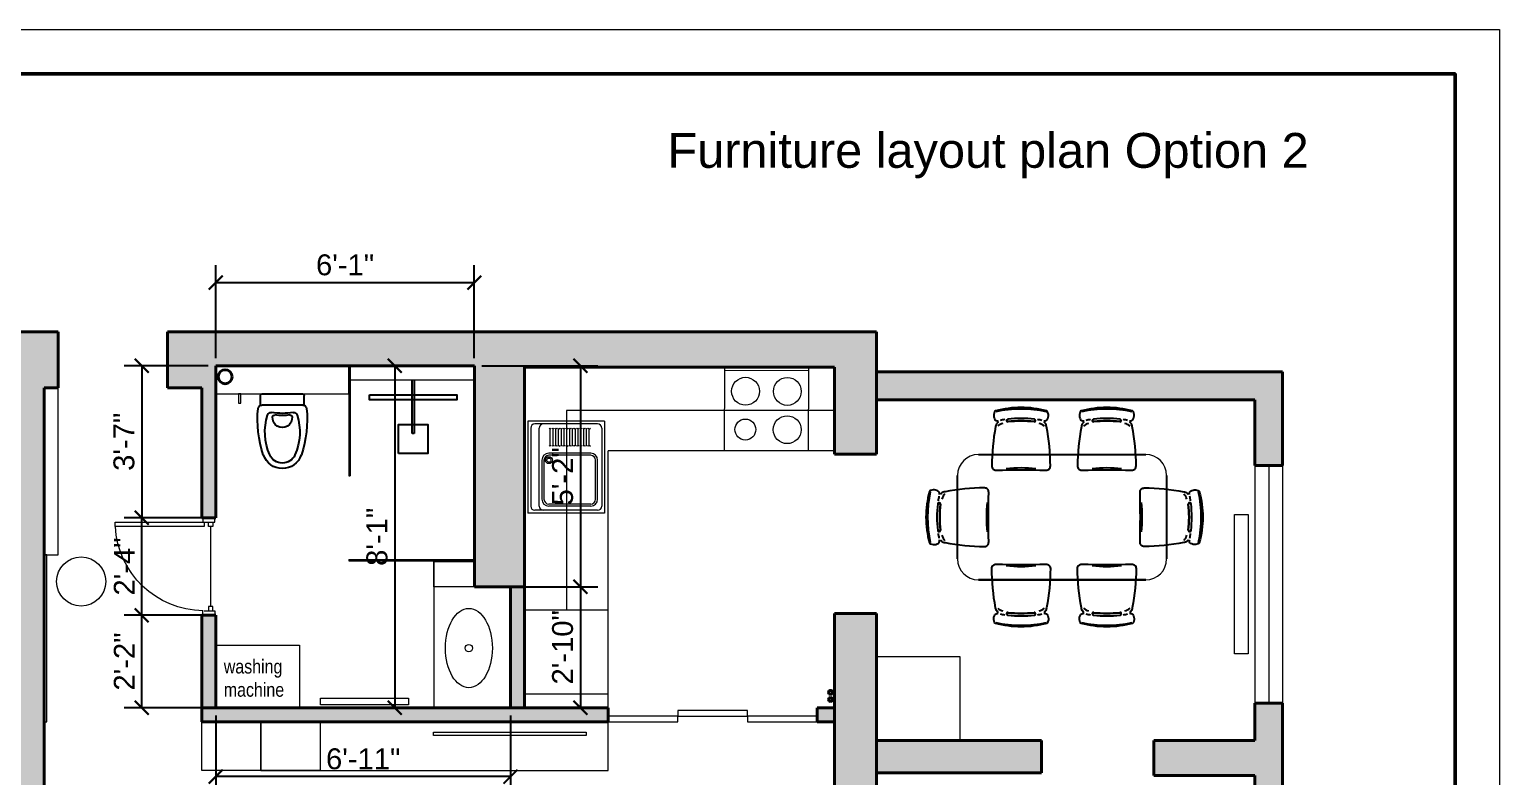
# Model space of a CAD drawing. Header units: millimetres. Extents: x -113694 to 67403, y -186630 to 63734.
# Drawn here: x -60758 to -50210, y -178447 to -173084 of the extents above; entities that cross this region are included whole.
import ezdxf

# ---------------------------------------------------------------- set-up
doc = ezdxf.new("R2010")
doc.units = ezdxf.units.MM
doc.header["$PDMODE"] = 3
doc.linetypes.add('ACAD_ISO03W100', pattern=[30, 12, -18])
for name, color, linetype, lineweight in [('0.5', 7, 'Continuous', 50), ('01 прерыпистая', 150, 'ACAD_ISO03W100', 20), ('DVERI', 11, 'Continuous', 13), ('LEST', 32, 'Continuous', 15), ('MEBLEA', 5, 'Continuous', 18), ('STEN', 7, 'Continuous', 40)]:
    doc.layers.add(name, color=color, linetype=linetype, lineweight=lineweight)
doc.layers.add('mebel', color=5, linetype='Continuous')
doc.layers.add('RAZMER', color=7, linetype='Continuous')
doc.styles.get("Standard").update_dxf_attribs({"font": 'arial.ttf'})
doc.dimstyles.new('Copy(2) of ISO-25', dxfattribs={"dimtxt": 150, "dimasz": 100, "dimexe": 125, "dimexo": 55, "dimgap": 50, "dimtad": 1, "dimdec": 0, "dimlfac": 0.03937, "dimlunit": 4, "dimtxsty": 'Standard', "dimblk": 'ARCHTICK', "dimcen": 200, "dimadec": 0, "dimazin": 0, "dimtfac": 1, "dimtdec": 0, "dimtmove": 1, "dimatfit": 3, "dimfxl": 1, "dimarcsym": 0})

# ---------------------------------------------------------------- blocks, each defined once
blk = doc.blocks.new('WC_PLAN')
for p, q in [((0, 145), (0, -145)), ((83, 156), (12, 156)), ((83, -156), (12, -156))]:
    blk.add_line(p, q)
for centre, radius, start, end in [((12, 145), 11.7, 90, 180), ((108, 147), 26.7, 95.7276, 181.453), ((-5668, 0), 5751, 358.547, 1.453), ((185, -620), 798, 71.4274, 95.7276), ((162, 81), 26.7, 107.6899, 188.4576), ((276, -277), 402, 66.062, 107.6899), ((394, 0), 143, 288.5726, 71.4274), ((-380, 0), 521, 351.5424, 8.4576), ((168, 55), 15.6, 94.2036, 187.252), ((-261, 0), 417, 352.748, 7.252), ((172, 0), 70.4, 265.7964, 94.2036), ((399, 0), 99, 293.938, 66.062), ((162, -81), 26.7, 171.5424, 252.3101), ((168, -55), 15.6, 172.748, 265.7964), ((276, 277), 402, 252.3101, 293.938), ((12, -145), 11.7, 180, 270), ((108, -147), 26.7, 178.547, 264.2724), ((185, 620), 798, 264.2724, 288.5726)]:
    blk.add_arc(centre, radius, start, end)
blk = doc.blocks.new('COOKER')
at = {"linetype": 'Continuous'}
h = blk.add_hatch(dxfattribs=at)
h.set_pattern_fill('EMPTY_FILL', color=0, scale=1000000000.0, style=0)
h.set_pattern_definition([(0, (1000000000, 1000000000), (0, 1000000000), [0.01, -1000000000])])
h.paths.add_polyline_path([(-300, 0), (-300, -600), (300, -600), (300, 0)], flags=0)
at = {"layer": 'MEBLEA', "color": 0, "linetype": 'ByBlock'}
for p, q in [((-300, 0), (300, 0)), ((-300, -600), (-300, 0)), ((300, 0), (300, -600)), ((-300, -25), (300, -25)), ((300, -600), (-300, -600))]:
    blk.add_line(p, q, dxfattribs=at)
for centre, radius in [((-150, -175), 100), ((150, -175), 100), ((-150, -450), 75), ((150, -450), 100)]:
    blk.add_circle(centre, radius, dxfattribs=at)
blk = doc.blocks.new('*U301')
at = {"color": 132, "lineweight": 13}
for p, q in [((33, 43), (0, 43)), ((0, 43), (0, -43)), ((33, -35), (33, 43)), ((65, 14), (651, 14)), ((651, 30), (651, -3)), ((683, 30), (651, 30)), ((683, -3), (683, 30)), ((716, 43), (716, -43)), ((0, -43), (33, -43)), ((651, -3), (683, -3)), ((716, -43), (683, -43)), ((651, -686), (683, -686))]:
    blk.add_line(p, q, dxfattribs=at)
at = {"color": 132, "lineweight": 13, "extrusion": (0, 0, -1)}
for p, q in [((33, -3), (33, 30)), ((33, 30), (65, 30)), ((65, 30), (65, -3)), ((683, -43), (683, 43)), ((683, 43), (716, 43)), ((65, -3), (33, -3)), ((651, -35), (651, -686)), ((683, -35), (651, -35)), ((683, -686), (683, -35))]:
    blk.add_line(p, q, dxfattribs=at)
at = {"color": 132, "lineweight": 13}
blk.add_arc((685, -34), 652, 180.7498, 267.0036, dxfattribs=at)
blk = doc.blocks.new('_ArchTick')
at = {"color": 0, "linetype": 'ByBlock', "const_width": 0.15}
blk.add_lwpolyline([(-0.5, -0.5), (0.5, 0.5)], dxfattribs=at)
blk = doc.blocks.new('*D319')
at = {"layer": 'Defpoints', "color": 0, "ltscale": 3, "transparency": 16777216}
for p in [(-57566, -174902), (-59421, -175499), (-57566, -175499)]:
    blk.add_point(p, dxfattribs=at)
at = {"layer": 'RAZMER', "color": 0, "lineweight": -2, "ltscale": 3, "transparency": 16777216}
for p, q in [((-59421, -175444), (-59421, -174777)), ((-57566, -175444), (-57566, -174777)), ((-59421, -174902), (-57566, -174902))]:
    blk.add_line(p, q, dxfattribs=at)
at = {"layer": 'RAZMER', "color": 0, "lineweight": -2, "ltscale": 3, "transparency": 16777216, "xscale": 100, "yscale": 100, "zscale": 100, "rotation": 180}
blk.add_blockref('_ArchTick', (-59421, -174902), dxfattribs=at)
at = {"layer": 'RAZMER', "color": 0, "lineweight": -2, "ltscale": 3, "transparency": 16777216, "xscale": 100, "yscale": 100, "zscale": 100}
blk.add_blockref('_ArchTick', (-57566, -174902), dxfattribs=at)
at = {"layer": 'RAZMER', "color": 0, "ltscale": 3, "transparency": 16777216, "insert": (-58493, -174775), "char_height": 150, "attachment_point": 5}
blk.add_mtext('6\'-1"', dxfattribs=at)
blk = doc.blocks.new('*D320')
at = {"layer": 'Defpoints', "color": 0, "ltscale": 3, "transparency": 16777216}
for p in [(-57566, -175499), (-57566, -177084), (-56805, -177084)]:
    blk.add_point(p, dxfattribs=at)
at = {"layer": 'RAZMER', "color": 0, "lineweight": -2, "ltscale": 3, "transparency": 16777216}
for p, q in [((-57511, -175499), (-56680, -175499)), ((-56805, -175499), (-56805, -177084)), ((-57511, -177084), (-56680, -177084))]:
    blk.add_line(p, q, dxfattribs=at)
at = {"layer": 'RAZMER', "color": 0, "lineweight": -2, "ltscale": 3, "transparency": 16777216, "xscale": 100, "yscale": 100, "zscale": 100}
for p, rotation in [((-56805, -175499), 90), ((-56805, -177084), 270)]:
    blk.add_blockref('_ArchTick', p, dxfattribs=dict(at, rotation=rotation))
at = {"layer": 'RAZMER', "color": 0, "ltscale": 3, "transparency": 16777216, "insert": (-56932, -176292), "char_height": 150, "attachment_point": 5, "rotation": 90}
blk.add_mtext('5\'-2"', dxfattribs=at)
blk = doc.blocks.new('*D321')
at = {"layer": 'Defpoints', "color": 0, "ltscale": 3, "transparency": 16777216}
for p in [(-57306, -177084), (-57306, -177953), (-56805, -177953)]:
    blk.add_point(p, dxfattribs=at)
at = {"layer": 'RAZMER', "color": 0, "lineweight": -2, "ltscale": 3, "transparency": 16777216}
for p, q in [((-57251, -177084), (-56680, -177084)), ((-56805, -177084), (-56805, -177953)), ((-57251, -177953), (-56680, -177953))]:
    blk.add_line(p, q, dxfattribs=at)
at = {"layer": 'RAZMER', "color": 0, "lineweight": -2, "ltscale": 3, "transparency": 16777216, "xscale": 100, "yscale": 100, "zscale": 100}
for p, rotation in [((-56805, -177084), 90), ((-56805, -177953), 270)]:
    blk.add_blockref('_ArchTick', p, dxfattribs=dict(at, rotation=rotation))
at = {"layer": 'RAZMER', "color": 0, "ltscale": 3, "transparency": 16777216, "insert": (-56932, -177519), "char_height": 150, "attachment_point": 5, "rotation": 90}
blk.add_mtext('2\'-10"', dxfattribs=at)
blk = doc.blocks.new('*D322')
at = {"layer": 'Defpoints', "color": 0, "ltscale": 3, "transparency": 16777216}
for p in [(-59421, -177953), (-57306, -177953), (-59421, -178447)]:
    blk.add_point(p, dxfattribs=at)
at = {"layer": 'RAZMER', "color": 0, "lineweight": -2, "ltscale": 3, "transparency": 16777216}
for p, q in [((-59421, -178008), (-59421, -178572)), ((-57306, -178008), (-57306, -178572)), ((-57306, -178447), (-59421, -178447))]:
    blk.add_line(p, q, dxfattribs=at)
at = {"layer": 'RAZMER', "color": 0, "lineweight": -2, "ltscale": 3, "transparency": 16777216, "xscale": 100, "yscale": 100, "zscale": 100, "rotation": 180}
blk.add_blockref('_ArchTick', (-59421, -178447), dxfattribs=at)
at = {"layer": 'RAZMER', "color": 0, "lineweight": -2, "ltscale": 3, "transparency": 16777216, "xscale": 100, "yscale": 100, "zscale": 100}
blk.add_blockref('_ArchTick', (-57306, -178447), dxfattribs=at)
at = {"layer": 'RAZMER', "color": 0, "ltscale": 3, "transparency": 16777216, "insert": (-58363, -178320), "char_height": 150, "attachment_point": 5}
blk.add_mtext('6\'-11"', dxfattribs=at)
blk = doc.blocks.new('*D323')
at = {"layer": 'Defpoints', "color": 0, "ltscale": 3, "transparency": 16777216}
for p in [(-59952, -177289), (-59421, -177289), (-59421, -177953)]:
    blk.add_point(p, dxfattribs=at)
at = {"layer": 'RAZMER', "color": 0, "lineweight": -2, "ltscale": 3, "transparency": 16777216}
for p, q in [((-59476, -177289), (-60077, -177289)), ((-59952, -177953), (-59952, -177289)), ((-59476, -177953), (-60077, -177953))]:
    blk.add_line(p, q, dxfattribs=at)
at = {"layer": 'RAZMER', "color": 0, "lineweight": -2, "ltscale": 3, "transparency": 16777216, "xscale": 100, "yscale": 100, "zscale": 100}
for p, rotation in [((-59952, -177289), 90), ((-59952, -177953), 270)]:
    blk.add_blockref('_ArchTick', p, dxfattribs=dict(at, rotation=rotation))
at = {"layer": 'RAZMER', "color": 0, "ltscale": 3, "transparency": 16777216, "insert": (-60077, -177621), "char_height": 150, "attachment_point": 5, "rotation": 90}
blk.add_mtext('2\'-2"', dxfattribs=at)
blk = doc.blocks.new('*D324')
at = {"layer": 'Defpoints', "color": 0, "ltscale": 3, "transparency": 16777216}
for p in [(-59952, -176589), (-59521, -176589), (-59521, -177289)]:
    blk.add_point(p, dxfattribs=at)
at = {"layer": 'RAZMER', "color": 0, "lineweight": -2, "ltscale": 3, "transparency": 16777216}
for p, q in [((-59576, -176589), (-60077, -176589)), ((-59952, -177289), (-59952, -176589)), ((-59576, -177289), (-60077, -177289))]:
    blk.add_line(p, q, dxfattribs=at)
at = {"layer": 'RAZMER', "color": 0, "lineweight": -2, "ltscale": 3, "transparency": 16777216, "xscale": 100, "yscale": 100, "zscale": 100}
for p, rotation in [((-59952, -176589), 90), ((-59952, -177289), 270)]:
    blk.add_blockref('_ArchTick', p, dxfattribs=dict(at, rotation=rotation))
at = {"layer": 'RAZMER', "color": 0, "ltscale": 3, "transparency": 16777216, "insert": (-60077, -176939), "char_height": 150, "attachment_point": 5, "rotation": 90}
blk.add_mtext('2\'-4"', dxfattribs=at)
blk = doc.blocks.new('*D325')
at = {"layer": 'Defpoints', "color": 0, "ltscale": 3, "transparency": 16777216}
for p in [(-59421, -175499), (-59952, -176589), (-59421, -176589)]:
    blk.add_point(p, dxfattribs=at)
at = {"layer": 'RAZMER', "color": 0, "lineweight": -2, "ltscale": 3, "transparency": 16777216}
for p, q in [((-59476, -175499), (-60077, -175499)), ((-59952, -175499), (-59952, -176589)), ((-59476, -176589), (-60077, -176589))]:
    blk.add_line(p, q, dxfattribs=at)
at = {"layer": 'RAZMER', "color": 0, "lineweight": -2, "ltscale": 3, "transparency": 16777216, "xscale": 100, "yscale": 100, "zscale": 100}
for p, rotation in [((-59952, -175499), 90), ((-59952, -176589), 270)]:
    blk.add_blockref('_ArchTick', p, dxfattribs=dict(at, rotation=rotation))
at = {"layer": 'RAZMER', "color": 0, "ltscale": 3, "transparency": 16777216, "insert": (-60079, -176044), "char_height": 150, "attachment_point": 5, "rotation": 90}
blk.add_mtext('3\'-7"', dxfattribs=at)
blk = doc.blocks.new('*D326')
at = {"layer": 'Defpoints', "color": 0, "ltscale": 3, "transparency": 16777216}
for p in [(-57566, -175499), (-58137, -177953), (-57566, -177953)]:
    blk.add_point(p, dxfattribs=at)
at = {"layer": 'RAZMER', "color": 0, "lineweight": -2, "ltscale": 3, "transparency": 16777216}
for p, q in [((-57621, -175499), (-58262, -175499)), ((-58137, -175499), (-58137, -177953)), ((-57621, -177953), (-58262, -177953))]:
    blk.add_line(p, q, dxfattribs=at)
at = {"layer": 'RAZMER', "color": 0, "lineweight": -2, "ltscale": 3, "transparency": 16777216, "xscale": 100, "yscale": 100, "zscale": 100}
for p, rotation in [((-58137, -175499), 90), ((-58137, -177953), 270)]:
    blk.add_blockref('_ArchTick', p, dxfattribs=dict(at, rotation=rotation))
at = {"layer": 'RAZMER', "color": 0, "ltscale": 3, "transparency": 16777216, "insert": (-58264, -176726), "char_height": 150, "attachment_point": 5, "rotation": 90}
blk.add_mtext('8\'-1"', dxfattribs=at)

msp = doc.modelspace()

# ---------------------------------------------------------------- hatches: boundary and pattern name
at = {"layer": 'MEBLEA'}
h = msp.add_hatch(color=256, dxfattribs=at)
h.set_gradient(color1=(147, 149, 152), color2=(147, 149, 152), tint=1)
h.paths.add_polyline_path([(-60651.7, -175656), (-60551.7, -175656), (-60551.7, -175256), (-60951.7, -175256), (-60951.7, -181059), (-64124.7, -181059), (-64124.7, -181359), (-62443.3, -181359), (-60651.7, -181359)])
h.paths.add_polyline_path([(-64124.7, -181059), (-66732.7, -181059), (-66732.7, -181814), (-66432.7, -181814), (-66432.7, -181359), (-65782.7, -181359), (-64124.7, -181359)])
h.paths.add_polyline_path([(-54680.7, -183012), (-54980.7, -183012), (-54980.7, -183594), (-57302.2, -183594), (-58202.2, -183597.9), (-58603.2, -183599.7), (-58603.2, -183599.2), (-58615.8, -183594), (-59623.7, -183594), (-60051.7, -183594), (-60651.7, -183594), (-60651.7, -182089), (-60951.7, -182089), (-60951.7, -183589), (-61436.7, -183589), (-66432.7, -183589), (-66432.7, -183215.7), (-66432.7, -183134), (-66732.7, -183134), (-66732.7, -183889), (-54680.7, -183889)])
h.paths.add_polyline_path([(-51766.7, -183104.1), (-51966.7, -183104.1), (-51966.7, -183496.1), (-54680.7, -183496.1), (-54680.7, -183696.1), (-51766.7, -183696.1)])
h.paths.add_polyline_path([(-54383.7, -181324), (-54680.7, -181324), (-54680.7, -181616), (-54383.7, -181616)])
h.paths.add_polyline_path([(-54680.7, -180634), (-54980.7, -180634), (-54980.7, -181121), (-59451.7, -181121), (-59451.7, -181221), (-59347.6, -181221), (-54980.7, -181221), (-54980.7, -181693), (-54680.7, -181693)])
h.paths.add_polyline_path([(-59351.7, -182089), (-60651.7, -182089), (-60651.7, -182189), (-60490.6, -182189), (-59351.7, -182189)])
h.paths.add_polyline_path([(-54680.7, -175256), (-59766.7, -175256), (-59766.7, -175656), (-59520.7, -175656), (-59520.7, -176589.4), (-59504.7, -176589.4), (-59504.7, -176589.4), (-59420.7, -176589.4), (-59420.7, -175499), (-57565.7, -175499), (-57565.7, -177084), (-57205.7, -177084), (-57205.7, -175508), (-55769.4, -175508), (-55769.4, -175505.6), (-55170.6, -175508), (-54980.7, -175508), (-54980.7, -176132), (-54680.7, -176132)])
h.paths.add_polyline_path([(-59420.7, -177503), (-59420.7, -177289.4), (-59504.7, -177289.4), (-59520.7, -177289.4), (-59520.7, -177953), (-59420.7, -177953)])
h.paths.add_polyline_path([(-56605.7, -178013), (-56605.7, -177953), (-59520.7, -177953), (-59520.7, -178053), (-56605.7, -178053)])
h.paths.add_polyline_path([(-57205.7, -177084), (-57305.7, -177084), (-57305.7, -177953), (-57205.7, -177953)])
h.paths.add_polyline_path([(-54680.7, -177277), (-54980.7, -177277), (-54980.7, -178053), (-54980.7, -178520), (-54680.7, -178520)])
h.paths.add_polyline_path([(-53497.7, -178188), (-54680.7, -178188), (-54680.7, -178420), (-53497.7, -178420)])
h.paths.add_polyline_path([(-54980.7, -177953), (-55105.7, -177953), (-55105.7, -178053), (-54980.7, -178053)])
h.paths.add_polyline_path([(-51766.7, -177920), (-51966.7, -177920), (-51966.7, -178188), (-52691.7, -178188), (-52691.7, -178440.1), (-51966.7, -178440.1), (-51966.7, -178759.1), (-51766.7, -178759.1)])
h.paths.add_polyline_path([(-51766.7, -175543), (-54680.7, -175543), (-54680.7, -175743), (-51966.7, -175743), (-51966.7, -176213), (-51766.7, -176213)])
h.paths.add_polyline_path([(-51766.7, -180511.1), (-51966.7, -180511.1), (-51966.7, -181311.1), (-51766.7, -181311.1)])

# ---------------------------------------------------------------- linework, layer by layer
at = {"layer": '0.5', "linetype": 'ByBlock', "lineweight": 50}
msp.add_lwpolyline([(-67935.9, -173404.3), (-50529.9, -173404.3), (-50529.9, -186202.9), (-67935.9, -186202.9), (-67935.9, -173404.3)], dxfattribs=at)
at = {"layer": '01 прерыпистая', "color": 7, "linetype": 'ByBlock', "ltscale": 5, "true_color": 0xffffff}
msp.add_lwpolyline([(-69215.8, -173084.4), (-50210, -173084.4), (-50210, -186522.8), (-69215.8, -186522.8), (-69215.8, -173084.4)], dxfattribs=at)
at = {"layer": 'LEST'}
for p, q in [((-51966.7, -176213), (-51966.7, -177920)), ((-51866.7, -176213), (-51866.7, -177920)), ((-51766.7, -176213), (-51766.7, -177920))]:
    msp.add_line(p, q, dxfattribs=at)
at = {"layer": 'mebel'}
for p, q in [((-58012, -175983.6), (-58012, -175599)), ((-57997, -175599), (-57997, -175983.6)), ((-57997, -175983.6), (-58012, -175983.6))]:
    msp.add_line(p, q, dxfattribs=at)
at = {"layer": 'mebel', "linetype": 'Continuous', "lineweight": 13}
msp.add_lwpolyline([(-59256.6, -175699), (-59256.6, -175767.7), (-59240.5, -175767.7), (-59240.5, -175699)], close=True, dxfattribs=at)
at = {"layer": 'mebel'}
for points in [[(-58317.8, -175707.4), (-57691.2, -175707.4), (-57691.2, -175743.7), (-58317.8, -175743.7)], [(-58109, -176129), (-58109, -175919.8), (-57899.9, -175919.8), (-57899.9, -176129)]]:
    msp.add_lwpolyline(points, close=True, dxfattribs=at)
for points in [[(-53839.2, -175848.7, 0.0970161), (-53838, -175867.9, 0.0618007), (-53830.8, -175886.1, 0.2174275), (-53813, -175894.8), (-53811, -175906.5, 0.1398976), (-53815.8, -175909.3, 0.092124), (-53822.1, -175921.3, 0.0270342), (-53825.5, -175934.8, 0.0476808), (-53853.1, -176217.8, 0.4217722), (-53822.4, -176247.9, -0.0119696), (-53463.8, -176247.9, 0.4217722), (-53433.1, -176217.8, 0.0476808), (-53460.6, -175934.8, 0.0270342), (-53464, -175921.3, 0.092124), (-53470.3, -175909.3, 0.1398976), (-53475.1, -175906.5), (-53473.1, -175894.8, 0.2174275), (-53455.4, -175886.1, 0.0618007), (-53448.1, -175867.9, 0.0970161), (-53447, -175848.7), (-53452.6, -175829.6, 0.2596177), (-53459.5, -175822.8, 0.1355938), (-53826.6, -175822.8, 0.2596177), (-53833.6, -175829.6)], [(-53224.3, -175848.7, 0.0970161), (-53223.1, -175867.9, 0.0618007), (-53215.8, -175886.1, 0.2174275), (-53198.1, -175894.8), (-53196.1, -175906.5, 0.1398976), (-53200.9, -175909.3, 0.092124), (-53207.2, -175921.3, 0.0270342), (-53210.6, -175934.8, 0.0476808), (-53238.1, -176217.8, 0.4217722), (-53207.4, -176247.9, -0.0119696), (-52848.9, -176247.9, 0.4217722), (-52818.1, -176217.8, 0.0476808), (-52845.7, -175934.8, 0.0270342), (-52849.1, -175921.3, 0.092124), (-52855.4, -175909.3, 0.1398976), (-52860.2, -175906.5), (-52858.2, -175894.8, 0.2174275), (-52840.4, -175886.1, 0.0618007), (-52833.2, -175867.9, 0.0970161), (-52832, -175848.7), (-52837.6, -175829.6, 0.2596177), (-52844.6, -175822.8, 0.1355938), (-53211.7, -175822.8, 0.2596177), (-53218.7, -175829.6)], [(-54274.5, -176781.2, 0.0970161), (-54255.3, -176780, 0.0618007), (-54237.1, -176772.8, 0.2174275), (-54228.4, -176755), (-54216.7, -176753, 0.1398976), (-54213.9, -176757.8, 0.092124), (-54201.9, -176764.1, 0.0270342), (-54188.4, -176767.5, 0.0476808), (-53905.4, -176795.1, 0.4217722), (-53875.4, -176764.3, -0.0119696), (-53875.4, -176405.8, 0.4217722), (-53905.4, -176375.1, 0.0476808), (-54188.4, -176402.6, 0.0270342), (-54201.9, -176406, 0.092124), (-54213.9, -176412.3, 0.1398976), (-54216.7, -176417.1), (-54228.4, -176415.1, 0.2174275), (-54237.1, -176397.4, 0.0618007), (-54255.3, -176390.1, 0.0970161), (-54274.5, -176389), (-54293.6, -176394.6, 0.2596177), (-54300.5, -176401.5, 0.1355938), (-54300.5, -176768.6, 0.2596177), (-54293.6, -176775.6)], [(-52390.5, -176781.2, -0.0970161), (-52409.6, -176780, -0.0618007), (-52427.8, -176772.8, -0.2174275), (-52436.6, -176755), (-52448.3, -176753, -0.1398976), (-52451.1, -176757.8, -0.092124), (-52463.1, -176764.1, -0.0270342), (-52476.5, -176767.5, -0.0476808), (-52759.6, -176795.1, -0.4217722), (-52789.6, -176764.3, 0.0119696), (-52789.6, -176405.8, -0.4217722), (-52759.6, -176375.1, -0.0476808), (-52476.5, -176402.6, -0.0270342), (-52463.1, -176406, -0.092124), (-52451.1, -176412.3, -0.1398976), (-52448.3, -176417.1), (-52436.6, -176415.1, -0.2174275), (-52427.8, -176397.4, -0.0618007), (-52409.6, -176390.1, -0.0970161), (-52390.5, -176389), (-52371.4, -176394.6, -0.2596177), (-52364.5, -176401.5, -0.1355938), (-52364.5, -176768.6, -0.2596177), (-52371.4, -176775.6)], [(-53839.2, -177321.4, -0.0970161), (-53838, -177302.2, -0.0618007), (-53830.8, -177284, -0.2174275), (-53813, -177275.3), (-53811, -177263.6, -0.1398976), (-53815.8, -177260.8, -0.092124), (-53822.1, -177248.8, -0.0270342), (-53825.5, -177235.3, -0.0476808), (-53853.1, -176952.3, -0.4217722), (-53822.4, -176922.2, 0.0119696), (-53463.8, -176922.2, -0.4217722), (-53433.1, -176952.3, -0.0476808), (-53460.6, -177235.3, -0.0270342), (-53464, -177248.8, -0.092124), (-53470.3, -177260.8, -0.1398976), (-53475.1, -177263.6), (-53473.1, -177275.3, -0.2174275), (-53455.4, -177284, -0.0618007), (-53448.1, -177302.2, -0.0970161), (-53447, -177321.4), (-53452.6, -177340.5, -0.2596177), (-53459.5, -177347.3, -0.1355938), (-53826.6, -177347.3, -0.2596177), (-53833.6, -177340.5)], [(-53224.3, -177321.4, -0.0970161), (-53223.1, -177302.2, -0.0618007), (-53215.8, -177284, -0.2174275), (-53198.1, -177275.3), (-53196.1, -177263.6, -0.1398976), (-53200.9, -177260.8, -0.092124), (-53207.2, -177248.8, -0.0270342), (-53210.6, -177235.3, -0.0476808), (-53238.1, -176952.3, -0.4217722), (-53207.4, -176922.2, 0.0119696), (-52848.9, -176922.2, -0.4217722), (-52818.1, -176952.3, -0.0476808), (-52845.7, -177235.3, -0.0270342), (-52849.1, -177248.8, -0.092124), (-52855.4, -177260.8, -0.1398976), (-52860.2, -177263.6), (-52858.2, -177275.3, -0.2174275), (-52840.4, -177284, -0.0618007), (-52833.2, -177302.2, -0.0970161), (-52832, -177321.4), (-52837.6, -177340.5, -0.2596177), (-52844.6, -177347.3, -0.1355938), (-53211.7, -177347.3, -0.2596177), (-53218.7, -177340.5)]]:
    msp.add_lwpolyline(points, format="xyb", close=True, dxfattribs=at)
for points in [[(-53807.9, -175906.2, 0.0791527), (-53811, -175906.5, 0.0791527)], [(-53193, -175906.2, 0.0791527), (-53196.1, -175906.5, 0.0791527)], [(-54217, -176749.9, 0.0791527), (-54216.7, -176753, 0.0791527)], [(-52448, -176749.9, -0.0791527), (-52448.3, -176753, -0.0791527)], [(-53807.9, -177263.9, -0.0791527), (-53811, -177263.6, -0.0791527)], [(-53193, -177263.9, -0.0791527), (-53196.1, -177263.6, -0.0791527)]]:
    msp.add_lwpolyline(points, format="xyb", dxfattribs=at)
for points in [[(-53948.9, -176135.1), (-52748.9, -176135.1)], [(-54098.9, -176885.1), (-54098.9, -176285.1)], [(-52598.9, -176285.1), (-52598.9, -176885.1)], [(-52748.9, -177035.1), (-53948.9, -177035.1)], [(-53948.9, -177035.1), (-52748.9, -177035.1)]]:
    msp.add_lwpolyline(points, dxfattribs=at)
for centre, radius, start, end in [((-53643.1, -176679.6), 870.4, 77.91782, 102.08218), ((-53028.1, -176679.6), 870.4, 77.91782, 102.08218), ((-53812.3, -175871), 23.8, 268.28235, 284.26067), ((-53747.2, -176005.7), 96.9, 105.63838, 130.5018), ((-53710.5, -176250.9), 369.5, 97.69879, 102.86566), ((-53737.1, -175891.8), 10, 96.31084, 276.31084), ((-53737.4, -175889.4), 10, 193.31648, 276.31084), ((-53643.1, -176742), 865.4, 83.68916, 96.31084), ((-53643.1, -176742), 847.8, 83.68916, 96.31084), ((-53643.1, -176742), 845.4, 83.68916, 96.31084), ((-53549, -175891.8), 10, 263.68916, 83.68916), ((-53548.8, -175889.4), 10, 263.68916, 346.68352), ((-53575.6, -176250.9), 369.5, 77.13434, 82.30121), ((-53538.9, -176005.7), 96.9, 49.4982, 74.36162), ((-53473.8, -175871), 23.8, 255.73933, 271.71765), ((-53477.6, -175916.3), 10.1, 75.39731, 93.50003), ((-53197.4, -175871), 23.8, 268.28235, 284.26067), ((-53132.3, -176005.7), 96.9, 105.63838, 130.5018), ((-53095.6, -176250.9), 369.5, 97.69879, 102.86566), ((-53122.2, -175891.8), 10, 96.31084, 276.31084), ((-53122.4, -175889.4), 10, 193.31648, 276.31084), ((-53028.1, -176742), 865.4, 83.68916, 96.31084), ((-53028.1, -176742), 847.8, 83.68916, 96.31084), ((-53028.1, -176742), 845.4, 83.68916, 96.31084), ((-52934.1, -175891.8), 10, 263.68916, 83.68916), ((-52933.8, -175889.4), 10, 263.68916, 346.68352), ((-52960.7, -176250.9), 369.5, 77.13434, 82.30121), ((-52924, -176005.7), 96.9, 49.4982, 74.36162), ((-52858.9, -175871), 23.8, 255.73933, 271.71765), ((-52862.7, -175916.3), 10.1, 75.39731, 93.50003), ((-53643.1, -177244.9), 1013, 83.99312, 96.00688), ((-53028.1, -177244.9), 1013, 83.99312, 96.00688), ((-53443.6, -176585.1), 870.4, 167.91782, 192.08218), ((-53872.3, -176517.6), 369.5, 167.13434, 172.30121), ((-54252.2, -176415.8), 23.8, 345.73933, 1.71765), ((-54207, -176419.6), 10.1, 165.39731, 183.50003), ((-54117.5, -176480.9), 96.9, 139.4982, 164.36162), ((-52547.5, -176480.9), 96.9, 15.63838, 40.5018), ((-52458, -176419.6), 10.1, 356.49997, 14.60269), ((-52412.8, -176415.8), 23.8, 178.28235, 194.26067), ((-52792.7, -176517.6), 369.5, 7.69879, 12.86566), ((-53221.3, -176585.1), 870.4, 347.91782, 12.08218), ((-53381.3, -176585.1), 865.4, 173.68916, 186.31084), ((-54231.4, -176491), 10, 353.68916, 173.68916), ((-54233.9, -176490.8), 10, 353.68916, 76.68352), ((-53381.3, -176585.1), 847.8, 173.68916, 186.31084), ((-53381.3, -176585.1), 845.4, 173.68916, 186.31084), ((-52878.4, -176585.1), 1013, 173.99312, 186.00688), ((-53786.6, -176585.1), 1013, 353.99312, 6.00688), ((-52433.6, -176491), 10, 6.31084, 186.31084), ((-53283.7, -176585.1), 845.4, 353.68916, 6.31084), ((-52431.1, -176490.8), 10, 103.31648, 186.31084), ((-53283.7, -176585.1), 847.8, 353.68916, 6.31084), ((-53283.7, -176585.1), 865.4, 353.68916, 6.31084), ((-54231.4, -176679.1), 10, 186.31084, 6.31084), ((-54233.9, -176679.4), 10, 283.31648, 6.31084), ((-52433.6, -176679.1), 10, 173.68916, 353.68916), ((-52431.1, -176679.4), 10, 173.68916, 256.68352), ((-53872.3, -176652.5), 369.5, 187.69879, 192.86566), ((-54252.2, -176754.3), 23.8, 358.28235, 14.26067), ((-54117.5, -176689.2), 96.9, 195.63838, 220.5018), ((-52547.5, -176689.2), 96.9, 319.4982, 344.36162), ((-52412.8, -176754.3), 23.8, 165.73933, 181.71765), ((-52792.7, -176652.5), 369.5, 347.13434, 352.30121), ((-53643.1, -175925.2), 1013, 263.99312, 276.00688), ((-53028.1, -175925.2), 1013, 263.99312, 276.00688), ((-53812.3, -177299.1), 23.8, 75.73933, 91.71765), ((-53747.2, -177164.4), 96.9, 229.4982, 254.36162), ((-53710.5, -176919.2), 369.5, 257.13434, 262.30121), ((-53737.1, -177278.3), 10, 83.68916, 263.68916), ((-53737.4, -177280.7), 10, 83.68916, 166.68352), ((-53643.1, -176428.1), 865.4, 263.68916, 276.31084), ((-53643.1, -176428.1), 847.8, 263.68916, 276.31084), ((-53643.1, -176428.1), 845.4, 263.68916, 276.31084), ((-53549, -177278.3), 10, 276.31084, 96.31084), ((-53548.8, -177280.7), 10, 13.31648, 96.31084), ((-53575.6, -176919.2), 369.5, 277.69879, 282.86566), ((-53538.9, -177164.4), 96.9, 285.63838, 310.5018), ((-53473.8, -177299.1), 23.8, 88.28235, 104.26067), ((-53477.6, -177253.8), 10.1, 266.49997, 284.60269), ((-53197.4, -177299.1), 23.8, 75.73933, 91.71765), ((-53132.3, -177164.4), 96.9, 229.4982, 254.36162), ((-53095.6, -176919.2), 369.5, 257.13434, 262.30121), ((-53122.2, -177278.3), 10, 83.68916, 263.68916), ((-53122.4, -177280.7), 10, 83.68916, 166.68352), ((-53028.1, -176428.1), 865.4, 263.68916, 276.31084), ((-53028.1, -176428.1), 847.8, 263.68916, 276.31084), ((-53028.1, -176428.1), 845.4, 263.68916, 276.31084), ((-52934.1, -177278.3), 10, 276.31084, 96.31084), ((-52933.8, -177280.7), 10, 13.31648, 96.31084), ((-52960.7, -176919.2), 369.5, 277.69879, 282.86566), ((-52924, -177164.4), 96.9, 285.63838, 310.5018), ((-52858.9, -177299.1), 23.8, 88.28235, 104.26067), ((-52862.7, -177253.8), 10.1, 266.49997, 284.60269), ((-53643.1, -176490.5), 870.4, 257.91782, 282.08218), ((-53028.1, -176490.5), 870.4, 257.91782, 282.08218)]:
    msp.add_arc(centre, radius, start, end, dxfattribs=at)
at = {"layer": 'MEBLEA'}
for p, q in [((-58465.7, -175499), (-58465.7, -176289)), ((-58465.7, -175699), (-58465.7, -175499)), ((-58455.7, -175499), (-58455.7, -176289)), ((-58443.2, -175499), (-57565.7, -175499)), ((-58465.7, -175599), (-57565.7, -175599)), ((-58012, -175599), (-57997, -175599)), ((-59420.7, -175699), (-58465.7, -175699)), ((-54980.7, -175820), (-56905.7, -175820)), ((-56905.7, -175820), (-56905.7, -177253)), ((-57181, -175895.6), (-57181, -176555.9)), ((-56631, -175895.6), (-57181, -175895.6)), ((-56681, -175915.6), (-57131, -175915.6)), ((-56631, -175895.6), (-56631, -176555.9)), ((-57161, -175945.6), (-57161, -176505.9)), ((-57101, -176505.9), (-57101, -175945.6)), ((-57028.5, -175945.6), (-57021, -175953.1)), ((-57021, -175953.1), (-57013.5, -175945.6)), ((-57021, -176068.4), (-57021, -175953.1)), ((-57008.5, -175945.6), (-57001, -175953.1)), ((-57001, -175953.1), (-56993.5, -175945.6)), ((-57001, -176068.4), (-57001, -175953.1)), ((-56988.5, -175945.6), (-56981, -175953.1)), ((-56981, -175953.1), (-56973.5, -175945.6)), ((-56981, -176068.4), (-56981, -175953.1)), ((-56968.5, -175945.6), (-56961, -175953.1)), ((-56961, -175953.1), (-56953.5, -175945.6)), ((-56961, -176068.4), (-56961, -175953.1)), ((-56948.5, -175945.6), (-56941, -175953.1)), ((-56941, -175953.1), (-56933.5, -175945.6)), ((-56941, -176068.4), (-56941, -175953.1)), ((-56928.5, -175945.6), (-56921, -175953.1)), ((-56921, -175953.1), (-56913.5, -175945.6)), ((-56921, -176068.4), (-56921, -175953.1)), ((-56908.5, -175945.6), (-56901, -175953.1)), ((-56901, -175953.1), (-56893.5, -175945.6)), ((-56901, -176068.4), (-56901, -175953.1)), ((-56888.5, -175945.6), (-56881, -175953.1)), ((-56881, -175953.1), (-56873.5, -175945.6)), ((-56881, -176068.4), (-56881, -175953.1)), ((-56868.5, -175945.6), (-56861, -175953.1)), ((-56861, -175953.1), (-56853.5, -175945.6)), ((-56861, -176068.4), (-56861, -175953.1)), ((-56848.5, -175945.6), (-56841, -175953.1)), ((-56841, -175953.1), (-56833.5, -175945.6)), ((-56841, -176068.4), (-56841, -175953.1)), ((-56828.5, -175945.6), (-56821, -175953.1)), ((-56821, -175953.1), (-56813.5, -175945.6)), ((-56821, -176068.4), (-56821, -175953.1)), ((-56808.5, -175945.6), (-56801, -175953.1)), ((-56801, -175953.1), (-56793.5, -175945.6)), ((-56801, -176068.4), (-56801, -175953.1)), ((-56788.5, -175945.6), (-56781, -175953.1)), ((-56781, -175953.1), (-56773.5, -175945.6)), ((-56781, -176068.4), (-56781, -175953.1)), ((-56768.5, -175945.6), (-56761, -175953.1)), ((-56761, -175953.1), (-56753.5, -175945.6)), ((-56761, -176068.4), (-56761, -175953.1)), ((-56748.5, -175945.6), (-56741, -175953.1)), ((-56741, -175953.1), (-56733.5, -175945.6)), ((-56741, -176068.4), (-56741, -175953.1)), ((-56651, -175945.6), (-56651, -176505.9)), ((-56731, -176125.9), (-57031, -176125.9)), ((-56731, -176140.9), (-57031, -176140.9)), ((-57021, -176068.4), (-57028.5, -176075.9)), ((-57021, -176068.4), (-57013.5, -176075.9)), ((-57001, -176068.4), (-57008.5, -176075.9)), ((-57001, -176068.4), (-56993.5, -176075.9)), ((-56981, -176068.4), (-56988.5, -176075.9)), ((-56981, -176068.4), (-56973.5, -176075.9)), ((-56961, -176068.4), (-56968.5, -176075.9)), ((-56961, -176068.4), (-56953.5, -176075.9)), ((-56941, -176068.4), (-56948.5, -176075.9)), ((-56941, -176068.4), (-56933.5, -176075.9)), ((-56921, -176068.4), (-56928.5, -176075.9)), ((-56921, -176068.4), (-56913.5, -176075.9)), ((-56901, -176068.4), (-56908.5, -176075.9)), ((-56901, -176068.4), (-56893.5, -176075.9)), ((-56881, -176068.4), (-56888.5, -176075.9)), ((-56881, -176068.4), (-56873.5, -176075.9)), ((-56861, -176068.4), (-56868.5, -176075.9)), ((-56861, -176068.4), (-56853.5, -176075.9)), ((-56841, -176068.4), (-56848.5, -176075.9)), ((-56841, -176068.4), (-56833.5, -176075.9)), ((-56821, -176068.4), (-56828.5, -176075.9)), ((-56821, -176068.4), (-56813.5, -176075.9)), ((-56801, -176068.4), (-56808.5, -176075.9)), ((-56801, -176068.4), (-56793.5, -176075.9)), ((-56781, -176068.4), (-56788.5, -176075.9)), ((-56781, -176068.4), (-56773.5, -176075.9)), ((-56761, -176068.4), (-56768.5, -176075.9)), ((-56761, -176068.4), (-56753.5, -176075.9)), ((-56741, -176068.4), (-56748.5, -176075.9)), ((-56741, -176068.4), (-56733.5, -176075.9)), ((-54980.7, -176108), (-56605.7, -176108)), ((-56605.7, -177953), (-56605.7, -176108)), ((-57081, -176175.9), (-57081, -176455.9)), ((-57066, -176175.9), (-57066, -176455.9)), ((-56696, -176455.9), (-56696, -176175.9)), ((-56681, -176455.9), (-56681, -176175.9)), ((-58465.7, -176289), (-58455.7, -176289)), ((-56631, -176555.9), (-57181, -176555.9)), ((-56681, -176535.9), (-57131, -176535.9)), ((-56731, -176490.9), (-57031, -176490.9)), ((-56731, -176505.9), (-57031, -176505.9)), ((-58465.7, -176889), (-57565.7, -176889)), ((-58465.7, -176889), (-58465.7, -176899)), ((-58465.7, -176899), (-57565.7, -176899)), ((-57855.7, -176899), (-57855.7, -177953))]:
    msp.add_line(p, q, dxfattribs=at)
for points in [[(-60651.7, -176856), (-60551.7, -176856), (-60551.7, -175656), (-60651.7, -175656), (-60651.7, -176856)], [(-52113.1, -176566.5), (-52013.1, -176566.5), (-52013.1, -177566.5), (-52113.1, -177566.5), (-52113.1, -176566.5)], [(-60651.7, -176856), (-60651.7, -178053), (-60631.7, -178053), (-60631.7, -176856), (-60651.7, -176856)], [(-59420.7, -177503), (-58820.7, -177503), (-58820.7, -177953), (-59420.7, -177953), (-59420.7, -177503)], [(-56605.7, -178053), (-56105.7, -178053), (-56105.7, -178013), (-56605.7, -178013), (-56605.7, -178053)], [(-56105.7, -178013), (-55605.7, -178013), (-55605.7, -177973), (-56105.7, -177973), (-56105.7, -178013)], [(-55605.7, -178053), (-55105.7, -178053), (-55105.7, -178013), (-55605.7, -178013), (-55605.7, -178053)], [(-59096.5, -178053), (-59096.5, -178403), (-56605.7, -178403), (-56605.7, -178053), (-59096.5, -178053)]]:
    msp.add_lwpolyline(points, dxfattribs=at)
for points in [[(-57855.7, -176899), (-57565.7, -176899), (-57565.7, -177084), (-57855.7, -177084)], [(-57205.7, -177853), (-56605.7, -177853), (-56605.7, -177253), (-57205.7, -177253)], [(-54680.7, -178188), (-54080.7, -178188), (-54080.7, -177588), (-54680.7, -177588)], [(-58670.4, -177882.8), (-58037.2, -177882.8), (-58037.2, -177930.8), (-58670.4, -177930.8)], [(-59520.7, -178053), (-59096.5, -178053), (-59096.5, -178403), (-59520.7, -178403)], [(-59096.5, -178053), (-58672.3, -178053), (-58672.3, -178403), (-59096.5, -178403)], [(-57859.5, -178128.2), (-56763.8, -178128.2), (-56763.8, -178153), (-57859.5, -178153)]]:
    msp.add_lwpolyline(points, close=True, dxfattribs=at)
for centre, radius in [((-57031, -176175.9), 25), ((-57031, -176175.9), 15), ((-60386.1, -177046.5), 176.3), ((-57605.1, -177524.6), 26.3)]:
    msp.add_circle(centre, radius, dxfattribs=at)
for centre, radius, start, end in [((-57131, -175945.6), 30, 90, 180), ((-57071, -175945.6), 30, 90, 180), ((-56681, -175945.6), 30, 0, 90), ((-57031, -176175.9), 50, 90, 180), ((-57031, -176175.9), 35, 90, 180), ((-56731, -176175.9), 50, 0, 90), ((-56731, -176175.9), 35, 0, 90), ((-53948.9, -176285.1), 150, 90, 180), ((-52748.9, -176285.1), 150, 0, 90), ((-57031, -176455.9), 50, 180, 270), ((-57031, -176455.9), 35, 180, 270), ((-56731, -176455.9), 50, 270, 0), ((-56731, -176455.9), 35, 270, 0), ((-57131, -176505.9), 30, 180, 270), ((-57071, -176505.9), 30, 180, 270), ((-56681, -176505.9), 30, 270, 0), ((-53948.9, -176885.1), 150, 180, 270), ((-52748.9, -176885.1), 150, 270, 0)]:
    msp.add_arc(centre, radius, start, end, dxfattribs=at)
msp.add_ellipse((-57605.1, -177524.6), major_axis=(0, -284.5), ratio=0.5929708, dxfattribs=at)
at = {"layer": 'STEN'}
for p, q in [((-60551.7, -175256), (-60951.7, -175256)), ((-60551.7, -175256), (-60551.7, -175656)), ((-59766.7, -175256), (-59766.7, -175656)), ((-59766.7, -175256), (-54680.7, -175256)), ((-54680.7, -176132), (-54680.7, -175256)), ((-59420.7, -176589.4), (-59420.7, -175499)), ((-59420.7, -175499), (-57565.7, -175499)), ((-57565.7, -175499), (-57565.7, -177084)), ((-54980.7, -175508), (-57205.7, -175508)), ((-57205.7, -175508), (-57205.7, -177084)), ((-54980.7, -176132), (-54980.7, -175508)), ((-54680.7, -175543), (-51766.7, -175543)), ((-51766.7, -175543), (-51766.7, -176213)), ((-60551.7, -175656), (-60651.7, -175656)), ((-60651.7, -175656), (-60651.7, -181359)), ((-59766.7, -175656), (-59520.7, -175656)), ((-59520.7, -175656), (-59520.7, -176589.4)), ((-54680.7, -175743), (-51966.7, -175743)), ((-51966.7, -175743), (-51966.7, -176213)), ((-54980.7, -176132), (-54680.7, -176132)), ((-51966.7, -176213), (-51766.7, -176213)), ((-59520.7, -176589.4), (-59420.7, -176589.4)), ((-57565.7, -176899), (-57855.7, -176899)), ((-57565.7, -177084), (-57205.7, -177084)), ((-57305.7, -177084), (-57305.7, -177953)), ((-57205.7, -177084), (-57205.7, -177953)), ((-59520.7, -177289.4), (-59520.7, -177953)), ((-59520.7, -177289.4), (-59420.7, -177289.4)), ((-59420.7, -177289.4), (-59420.7, -177953)), ((-54980.7, -178053), (-54980.7, -177277)), ((-54980.7, -177277), (-54680.7, -177277)), ((-54680.7, -177277), (-54680.7, -178520)), ((-51966.7, -178188), (-51966.7, -177920)), ((-51966.7, -177920), (-51766.7, -177920)), ((-51766.7, -178759.1), (-51766.7, -177920)), ((-59520.7, -177953), (-56605.7, -177953)), ((-59520.7, -177953), (-59520.7, -178053)), ((-56605.7, -177953), (-56605.7, -178053)), ((-55105.7, -177953), (-55105.7, -178053)), ((-55105.7, -177953), (-54980.7, -177953)), ((-56605.7, -178053), (-59520.7, -178053)), ((-55105.7, -178053), (-54980.7, -178053)), ((-54980.7, -178053), (-54980.7, -178520)), ((-54680.7, -178188), (-53497.7, -178188)), ((-53497.7, -178188), (-53497.7, -178420)), ((-52691.7, -178188), (-52691.7, -178440.1)), ((-52691.7, -178188), (-51966.7, -178188)), ((-54680.7, -178420), (-53497.7, -178420)), ((-52691.7, -178440.1), (-51966.7, -178440.1)), ((-51966.7, -178440.1), (-51966.7, -178759.1))]:
    msp.add_line(p, q, dxfattribs=at)
for centre, radius in [((-59353.5, -175577.1), 50), ((-55010, -177842.4), 14), ((-55010, -177893.5), 14)]:
    msp.add_circle(centre, radius, dxfattribs=at)

# ---------------------------------------------------------------- block references
at = {"layer": 'DVERI', "xscale": -0.9777777777397442, "yscale": 0.9777777777397442, "zscale": 0.9777777777397442, "rotation": 270}
msp.add_blockref('*U301', (-59470.7, -177289.4), dxfattribs=at)
at = {"layer": 'mebel', "rotation": 359.7662935609026}
msp.add_blockref('COOKER', (-55469.4, -175506.8), dxfattribs=at)
at = {"layer": 'mebel', "linetype": 'Continuous', "lineweight": 13, "xscale": -1, "rotation": 90}
msp.add_blockref('WC_PLAN', (-58943.2, -175699), dxfattribs=at)

# ---------------------------------------------------------------- texts
msp.add_text('Furniture layout plan Option 2', height=250).set_placement((-56180.3, -174077.8))
at = {"layer": 'mebel', "linetype": 'Continuous', "lineweight": 13, "insert": (-59363.2, -177606.9), "char_height": 100, "attachment_point": 1}
msp.add_mtext_dynamic_manual_height_columns('{\\fArial Narrow|b0|i0|c0|p34;washing\\Pmachine}', width=2930.267, gutter_width=12.5, heights=[0], dxfattribs=at)

# ---------------------------------------------------------------- dimensions: what is measured, and where the dimension line sits
at = {"layer": 'RAZMER', "ltscale": 3}
for base, p1, p2, picture, middle in [((-57565.7, -174901.9), (-59420.7, -175499), (-57565.7, -175499), '*D319', (-58493.2, -174775.3)), ((-59420.7, -178446.6), (-57305.7, -177953), (-59420.7, -177953), '*D322', (-58363.2, -178320))]:
    dim = msp.add_linear_dim(base=base, p1=p1, p2=p2, dimstyle='Copy(2) of ISO-25', dxfattribs=at)
    dim.commit()
    dim.dimension.update_dxf_attribs({"geometry": picture, "text_midpoint": middle})
for base, p1, p2, picture, middle in [((-59952, -176589.4), (-59420.7, -175499), (-59420.7, -176589.4), '*D325', (-60078.6, -176044.2)), ((-58137.3, -177953), (-57565.7, -175499), (-57565.7, -177953), '*D326', (-58263.9, -176726)), ((-56805, -177084), (-57565.7, -175499), (-57565.7, -177084), '*D320', (-56931.6, -176291.5)), ((-59952, -176589.4), (-59520.7, -177289.4), (-59520.7, -176589.4), '*D324', (-60077.3, -176939.4)), ((-56805, -177953), (-57305.7, -177084), (-57305.7, -177953), '*D321', (-56931.6, -177518.5)), ((-59952, -177289.4), (-59420.7, -177953), (-59420.7, -177289.4), '*D323', (-60077.3, -177621.2))]:
    dim = msp.add_linear_dim(base=base, p1=p1, p2=p2, angle=90, dimstyle='Copy(2) of ISO-25', dxfattribs=at)
    dim.commit()
    dim.dimension.update_dxf_attribs({"geometry": picture, "text_midpoint": middle})

doc.saveas('drawing.dxf')
